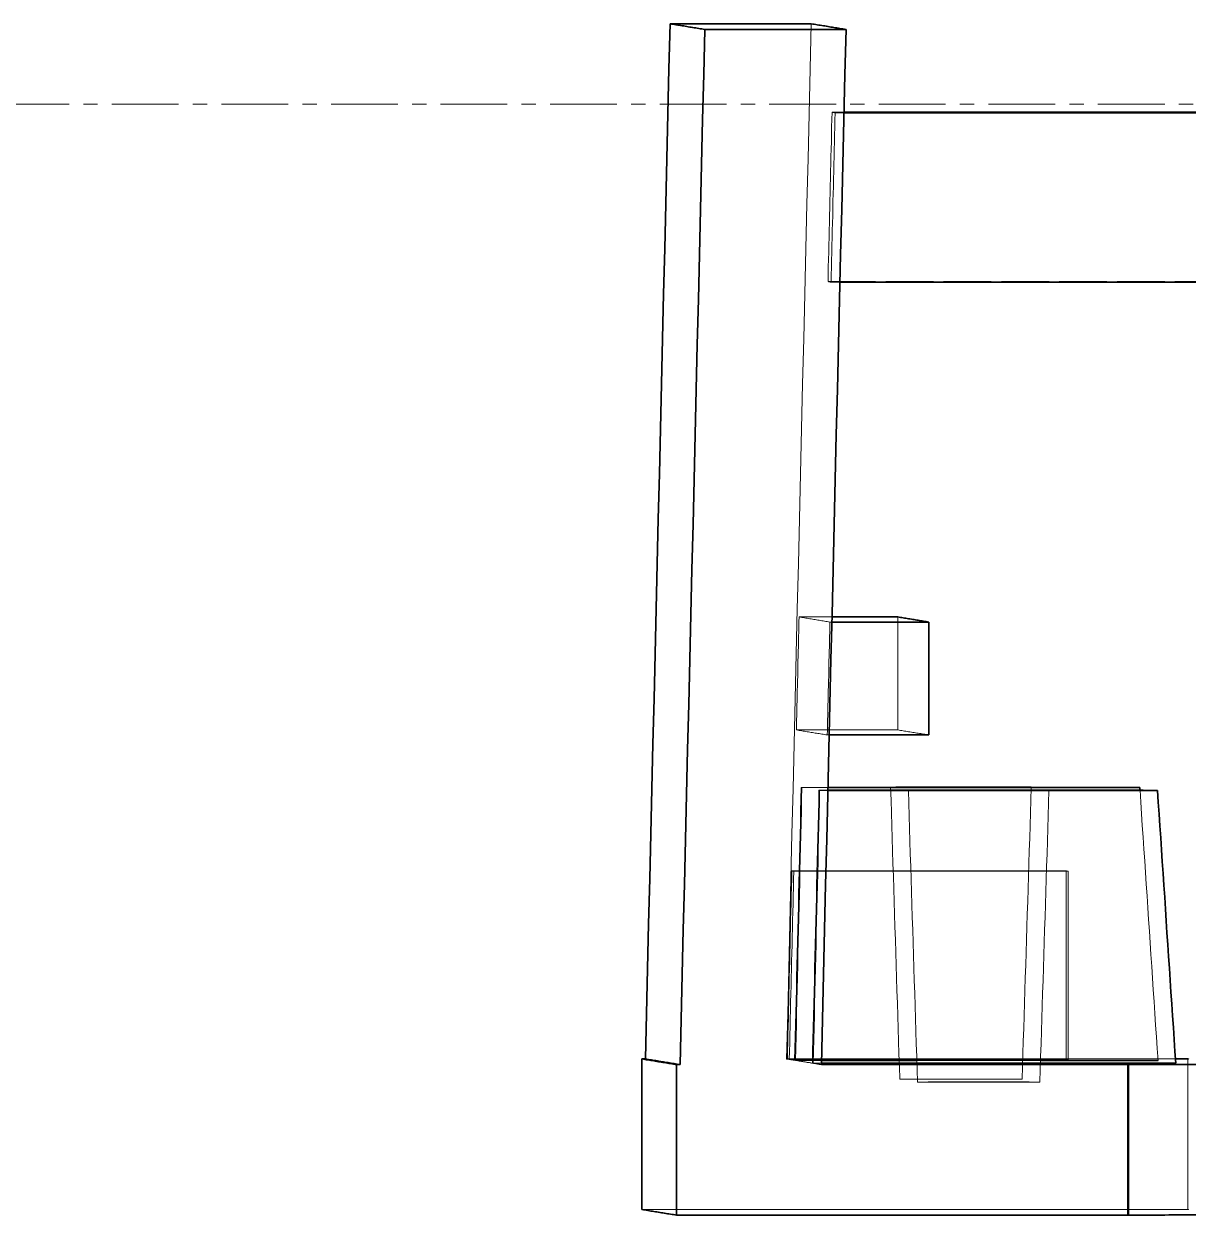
# Model space of a CAD drawing. Header units: millimetres. Extents: x 10 to 410, y 10 to 287.
# Drawn here: x 333.83 to 346.05, y 100.84 to 113.34 of the extents above; entities that cross this region are included whole.
import ezdxf

# ---------------------------------------------------------------- set-up
doc = ezdxf.new("R2010")
doc.units = ezdxf.units.MM
doc.linetypes.add('CENTER', pattern=[1.15, 0.7, -0.15, 0.15, -0.15])
doc.linetypes.add('DASHED', pattern=[0.75, 0.5, -0.25])
for name, color, linetype, lineweight in [('CENTER', 4, 'CENTER', 13), ('HIDDEN', 8, 'DASHED', 18), ('VISIBLE', 7, 'CONTINUOUS', 35)]:
    doc.layers.add(name, color=color, linetype=linetype, lineweight=lineweight)

msp = doc.modelspace()

# ---------------------------------------------------------------- linework, layer by layer
at = {"layer": 'CENTER'}
msp.add_line((260, 112.5), (404, 112.5), dxfattribs=at)
at = {"layer": 'HIDDEN'}
for points in [[(341.832, 102.476), (341.843, 102.948), (341.854, 103.421), (341.865, 103.893), (341.877, 104.366), (341.888, 104.838), (341.899, 105.311), (341.91, 105.783), (341.922, 106.256), (341.933, 106.728), (341.944, 107.201), (341.955, 107.673), (341.967, 108.146), (341.978, 108.618), (341.989, 109.091), (342, 109.564), (342.012, 110.036), (342.023, 110.509), (342.034, 110.981), (342.045, 111.454), (342.057, 111.926), (342.068, 112.399), (342.079, 112.871), (342.09, 113.344)], [(342.266, 110.637), (342.267, 110.715), (342.269, 110.792), (342.271, 110.869), (342.273, 110.947), (342.275, 111.024), (342.277, 111.101), (342.278, 111.179), (342.28, 111.256), (342.282, 111.333), (342.284, 111.411), (342.286, 111.488), (342.288, 111.565), (342.29, 111.643), (342.291, 111.72), (342.293, 111.797), (342.295, 111.875), (342.297, 111.952), (342.299, 112.029), (342.301, 112.107), (342.302, 112.184), (342.304, 112.261), (342.306, 112.338), (342.308, 112.416)], [(342.298, 110.632), (342.3, 110.709), (342.302, 110.787), (342.303, 110.864), (342.305, 110.941), (342.307, 111.019), (342.309, 111.096), (342.311, 111.173), (342.313, 111.251), (342.315, 111.328), (342.316, 111.405), (342.318, 111.483), (342.32, 111.56), (342.322, 111.637), (342.324, 111.715), (342.326, 111.792), (342.327, 111.869), (342.329, 111.947), (342.331, 112.024), (342.333, 112.101), (342.335, 112.179), (342.337, 112.256), (342.338, 112.333), (342.34, 112.411)], [(342.34, 112.411), (342.339, 112.411), (342.337, 112.411), (342.336, 112.411), (342.335, 112.411), (342.333, 112.412), (342.332, 112.412), (342.33, 112.412), (342.329, 112.412), (342.328, 112.413), (342.326, 112.413), (342.325, 112.413), (342.323, 112.413), (342.322, 112.414), (342.321, 112.414), (342.319, 112.414), (342.318, 112.414), (342.316, 112.414), (342.315, 112.415), (342.314, 112.415), (342.312, 112.415), (342.311, 112.415), (342.309, 112.416), (342.308, 112.416)], [(342.308, 112.416), (342.313, 112.416), (342.319, 112.416), (342.324, 112.416), (342.33, 112.416), (342.335, 112.416), (342.341, 112.416), (342.346, 112.416), (342.352, 112.416), (342.357, 112.416), (342.363, 112.416), (342.368, 112.416), (342.374, 112.416), (342.379, 112.416), (342.385, 112.416), (342.39, 112.416), (342.396, 112.416), (342.401, 112.416), (342.406, 112.416), (342.412, 112.416), (342.417, 112.416), (342.423, 112.416), (342.428, 112.416), (342.434, 112.416)], [(342.34, 112.411), (342.344, 112.411), (342.348, 112.411), (342.352, 112.411), (342.357, 112.411), (342.361, 112.411), (342.365, 112.411), (342.369, 112.411), (342.373, 112.411), (342.377, 112.411), (342.381, 112.411), (342.385, 112.411), (342.389, 112.411), (342.393, 112.411), (342.397, 112.411), (342.401, 112.411), (342.405, 112.411), (342.409, 112.411), (342.413, 112.411), (342.417, 112.411), (342.422, 112.411), (342.426, 112.411), (342.43, 112.411), (342.434, 112.411)], [(342.298, 110.632), (342.297, 110.632), (342.295, 110.633), (342.294, 110.633), (342.292, 110.633), (342.291, 110.633), (342.29, 110.634), (342.288, 110.634), (342.287, 110.634), (342.285, 110.634), (342.284, 110.634), (342.282, 110.635), (342.281, 110.635), (342.28, 110.635), (342.278, 110.635), (342.277, 110.636), (342.275, 110.636), (342.274, 110.636), (342.273, 110.636), (342.271, 110.636), (342.27, 110.637), (342.268, 110.637), (342.267, 110.637), (342.266, 110.637)], [(342.266, 110.637), (342.873, 110.637), (343.479, 110.637), (344.086, 110.637), (344.693, 110.637), (345.3, 110.637), (345.907, 110.637), (346.514, 110.637), (347.121, 110.637), (347.728, 110.637), (348.335, 110.637), (348.942, 110.637), (349.549, 110.637), (350.156, 110.637), (350.762, 110.637), (351.369, 110.637), (351.976, 110.637), (352.583, 110.637), (353.19, 110.637), (353.797, 110.637), (354.404, 110.637), (355.011, 110.637), (355.618, 110.637), (356.225, 110.637)], [(342.298, 110.632), (342.302, 110.632), (342.306, 110.632), (342.31, 110.632), (342.314, 110.632), (342.318, 110.632), (342.322, 110.632), (342.326, 110.632), (342.33, 110.632), (342.335, 110.632), (342.339, 110.632), (342.343, 110.632), (342.347, 110.632), (342.351, 110.632), (342.355, 110.632), (342.359, 110.632), (342.363, 110.632), (342.367, 110.632), (342.371, 110.632), (342.375, 110.632), (342.379, 110.632), (342.383, 110.632), (342.387, 110.632), (342.391, 110.632)], [(341.934, 105.93), (341.935, 105.982), (341.937, 106.033), (341.938, 106.085), (341.939, 106.137), (341.94, 106.188), (341.942, 106.24), (341.943, 106.291), (341.944, 106.343), (341.945, 106.394), (341.946, 106.446), (341.948, 106.497), (341.949, 106.549), (341.95, 106.6), (341.951, 106.652), (341.953, 106.704), (341.954, 106.755), (341.955, 106.807), (341.956, 106.858), (341.957, 106.91), (341.959, 106.961), (341.96, 107.013), (341.961, 107.064), (341.962, 107.116)], [(342.286, 107.063), (342.272, 107.066), (342.258, 107.068), (342.244, 107.07), (342.23, 107.073), (342.216, 107.075), (342.202, 107.077), (342.188, 107.079), (342.174, 107.082), (342.159, 107.084), (342.145, 107.086), (342.131, 107.089), (342.117, 107.091), (342.103, 107.093), (342.089, 107.095), (342.075, 107.098), (342.061, 107.1), (342.047, 107.102), (342.033, 107.105), (342.019, 107.107), (342.005, 107.109), (341.991, 107.111), (341.976, 107.114), (341.962, 107.116)], [(341.962, 107.116), (341.977, 107.116), (341.992, 107.116), (342.007, 107.116), (342.022, 107.116), (342.037, 107.116), (342.052, 107.116), (342.067, 107.116), (342.082, 107.116), (342.098, 107.116), (342.113, 107.116), (342.128, 107.116), (342.143, 107.116), (342.158, 107.116), (342.173, 107.116), (342.188, 107.116), (342.203, 107.116), (342.218, 107.116), (342.233, 107.116), (342.248, 107.116), (342.263, 107.116), (342.278, 107.116), (342.293, 107.116), (342.308, 107.116)], [(343, 105.93), (343, 105.982), (343, 106.033), (343, 106.085), (343, 106.137), (343, 106.188), (343, 106.24), (343, 106.291), (343, 106.343), (343, 106.394), (343, 106.446), (343, 106.497), (343, 106.549), (343, 106.6), (343, 106.652), (343, 106.704), (343, 106.755), (343, 106.807), (343, 106.858), (343, 106.91), (343, 106.961), (343, 107.013), (343, 107.064), (343, 107.116)], [(342.258, 105.878), (342.259, 105.929), (342.26, 105.981), (342.262, 106.032), (342.263, 106.084), (342.264, 106.136), (342.265, 106.187), (342.266, 106.239), (342.268, 106.29), (342.269, 106.342), (342.27, 106.393), (342.271, 106.445), (342.273, 106.496), (342.274, 106.548), (342.275, 106.6), (342.276, 106.651), (342.278, 106.703), (342.279, 106.754), (342.28, 106.806), (342.281, 106.857), (342.282, 106.909), (342.284, 106.96), (342.285, 107.012), (342.286, 107.063)], [(342.286, 107.063), (342.287, 107.063), (342.288, 107.063), (342.289, 107.063), (342.29, 107.063), (342.291, 107.063), (342.291, 107.063), (342.292, 107.063), (342.293, 107.063), (342.294, 107.063), (342.295, 107.063), (342.296, 107.063), (342.297, 107.063), (342.298, 107.063), (342.298, 107.063), (342.299, 107.063), (342.3, 107.063), (342.301, 107.063), (342.302, 107.063), (342.303, 107.063), (342.304, 107.063), (342.305, 107.063), (342.306, 107.063), (342.306, 107.063)], [(342.258, 105.878), (342.244, 105.88), (342.23, 105.882), (342.216, 105.885), (342.202, 105.887), (342.187, 105.889), (342.173, 105.892), (342.159, 105.894), (342.145, 105.896), (342.131, 105.898), (342.117, 105.901), (342.103, 105.903), (342.089, 105.905), (342.075, 105.908), (342.061, 105.91), (342.047, 105.912), (342.033, 105.914), (342.019, 105.917), (342.005, 105.919), (341.99, 105.921), (341.976, 105.923), (341.962, 105.926), (341.948, 105.928), (341.934, 105.93)], [(341.934, 105.93), (341.981, 105.93), (342.027, 105.93), (342.073, 105.93), (342.12, 105.93), (342.166, 105.93), (342.212, 105.93), (342.259, 105.93), (342.305, 105.93), (342.351, 105.93), (342.397, 105.93), (342.444, 105.93), (342.49, 105.93), (342.536, 105.93), (342.583, 105.93), (342.629, 105.93), (342.675, 105.93), (342.722, 105.93), (342.768, 105.93), (342.814, 105.93), (342.861, 105.93), (342.907, 105.93), (342.953, 105.93), (343, 105.93)], [(342.258, 105.878), (342.259, 105.878), (342.26, 105.878), (342.261, 105.878), (342.261, 105.878), (342.262, 105.878), (342.263, 105.878), (342.264, 105.878), (342.265, 105.878), (342.266, 105.878), (342.267, 105.878), (342.268, 105.878), (342.268, 105.878), (342.269, 105.878), (342.27, 105.878), (342.271, 105.878), (342.272, 105.878), (342.273, 105.878), (342.274, 105.878), (342.275, 105.878), (342.276, 105.878), (342.276, 105.878), (342.277, 105.878), (342.278, 105.878)], [(343, 105.93), (343.014, 105.928), (343.028, 105.926), (343.042, 105.923), (343.056, 105.921), (343.07, 105.919), (343.084, 105.917), (343.098, 105.914), (343.112, 105.912), (343.126, 105.91), (343.141, 105.908), (343.155, 105.905), (343.169, 105.903), (343.183, 105.901), (343.197, 105.898), (343.211, 105.896), (343.225, 105.894), (343.239, 105.892), (343.253, 105.889), (343.267, 105.887), (343.281, 105.885), (343.295, 105.882), (343.309, 105.88), (343.324, 105.878)], [(341.916, 102.462), (341.919, 102.586), (341.922, 102.711), (341.925, 102.836), (341.928, 102.96), (341.931, 103.085), (341.934, 103.209), (341.937, 103.334), (341.94, 103.458), (341.943, 103.583), (341.946, 103.708), (341.949, 103.832), (341.952, 103.957), (341.955, 104.081), (341.958, 104.206), (341.961, 104.33), (341.964, 104.455), (341.967, 104.58), (341.97, 104.704), (341.973, 104.829), (341.976, 104.953), (341.979, 105.078), (341.982, 105.202), (341.985, 105.327)], [(341.992, 105.326), (341.989, 105.201), (341.987, 105.077), (341.984, 104.952), (341.981, 104.827), (341.978, 104.703), (341.975, 104.578), (341.972, 104.454), (341.969, 104.329), (341.966, 104.205), (341.963, 104.08), (341.96, 103.955), (341.957, 103.831), (341.954, 103.706), (341.951, 103.582), (341.949, 103.457), (341.946, 103.332), (341.943, 103.208), (341.94, 103.083), (341.937, 102.959), (341.934, 102.834), (341.931, 102.71), (341.928, 102.585), (341.925, 102.46)], [(341.992, 105.326), (341.992, 105.326), (341.992, 105.326), (341.991, 105.326), (341.991, 105.326), (341.991, 105.326), (341.991, 105.326), (341.99, 105.326), (341.99, 105.326), (341.99, 105.326), (341.989, 105.326), (341.989, 105.326), (341.989, 105.326), (341.988, 105.326), (341.988, 105.326), (341.988, 105.327), (341.987, 105.327), (341.987, 105.327), (341.987, 105.327), (341.987, 105.327), (341.986, 105.327), (341.986, 105.327), (341.986, 105.327), (341.985, 105.327)], [(341.985, 105.327), (341.998, 105.327), (342.01, 105.327), (342.022, 105.327), (342.034, 105.327), (342.046, 105.327), (342.058, 105.327), (342.07, 105.327), (342.083, 105.327), (342.095, 105.327), (342.107, 105.327), (342.119, 105.327), (342.131, 105.327), (342.143, 105.327), (342.156, 105.327), (342.168, 105.327), (342.18, 105.327), (342.192, 105.327), (342.204, 105.327), (342.216, 105.327), (342.229, 105.327), (342.241, 105.327), (342.253, 105.327), (342.265, 105.327)], [(342.265, 105.326), (342.253, 105.326), (342.241, 105.326), (342.229, 105.326), (342.218, 105.326), (342.206, 105.326), (342.194, 105.326), (342.182, 105.326), (342.17, 105.326), (342.158, 105.326), (342.146, 105.326), (342.135, 105.326), (342.123, 105.326), (342.111, 105.326), (342.099, 105.326), (342.087, 105.326), (342.075, 105.326), (342.063, 105.326), (342.052, 105.326), (342.04, 105.326), (342.028, 105.326), (342.016, 105.326), (342.004, 105.326), (341.992, 105.326)], [(343.019, 102.264), (343.015, 102.397), (343.011, 102.53), (343.007, 102.663), (343.003, 102.796), (342.998, 102.929), (342.994, 103.063), (342.99, 103.196), (342.986, 103.329), (342.982, 103.462), (342.978, 103.595), (342.973, 103.728), (342.969, 103.862), (342.965, 103.995), (342.961, 104.128), (342.957, 104.261), (342.953, 104.394), (342.948, 104.527), (342.944, 104.661), (342.94, 104.794), (342.936, 104.927), (342.932, 105.06), (342.928, 105.193), (342.923, 105.326)], [(344.304, 102.264), (344.308, 102.397), (344.312, 102.53), (344.316, 102.663), (344.32, 102.796), (344.324, 102.929), (344.329, 103.063), (344.333, 103.196), (344.337, 103.329), (344.341, 103.462), (344.345, 103.595), (344.349, 103.728), (344.354, 103.862), (344.358, 103.995), (344.362, 104.128), (344.366, 104.261), (344.37, 104.394), (344.374, 104.527), (344.379, 104.661), (344.383, 104.794), (344.387, 104.927), (344.391, 105.06), (344.395, 105.193), (344.399, 105.326)], [(342.102, 102.432), (342.105, 102.556), (342.108, 102.681), (342.111, 102.805), (342.114, 102.93), (342.117, 103.055), (342.12, 103.179), (342.123, 103.304), (342.126, 103.428), (342.129, 103.553), (342.132, 103.677), (342.135, 103.802), (342.138, 103.926), (342.141, 104.051), (342.144, 104.176), (342.147, 104.3), (342.15, 104.425), (342.153, 104.549), (342.156, 104.674), (342.159, 104.798), (342.162, 104.923), (342.165, 105.048), (342.168, 105.172), (342.171, 105.297)], [(342.178, 105.296), (342.176, 105.171), (342.173, 105.046), (342.17, 104.922), (342.167, 104.797), (342.164, 104.673), (342.161, 104.548), (342.158, 104.424), (342.155, 104.299), (342.152, 104.174), (342.149, 104.05), (342.146, 103.925), (342.143, 103.801), (342.141, 103.676), (342.138, 103.551), (342.135, 103.427), (342.132, 103.302), (342.129, 103.178), (342.126, 103.053), (342.123, 102.929), (342.12, 102.804), (342.117, 102.679), (342.114, 102.555), (342.111, 102.43)], [(342.178, 105.296), (342.178, 105.296), (342.178, 105.296), (342.178, 105.296), (342.177, 105.296), (342.177, 105.296), (342.177, 105.296), (342.176, 105.296), (342.176, 105.296), (342.176, 105.296), (342.175, 105.296), (342.175, 105.296), (342.175, 105.296), (342.175, 105.296), (342.174, 105.296), (342.174, 105.296), (342.174, 105.296), (342.173, 105.296), (342.173, 105.296), (342.173, 105.297), (342.172, 105.297), (342.172, 105.297), (342.172, 105.297), (342.171, 105.297)], [(342.171, 105.297), (342.176, 105.297), (342.18, 105.297), (342.184, 105.297), (342.188, 105.297), (342.192, 105.297), (342.196, 105.297), (342.2, 105.297), (342.204, 105.297), (342.208, 105.297), (342.212, 105.297), (342.216, 105.297), (342.22, 105.297), (342.224, 105.297), (342.228, 105.297), (342.232, 105.297), (342.236, 105.297), (342.24, 105.297), (342.244, 105.297), (342.248, 105.297), (342.252, 105.297), (342.256, 105.297), (342.26, 105.297), (342.264, 105.297)], [(342.264, 105.296), (342.261, 105.296), (342.257, 105.296), (342.253, 105.296), (342.249, 105.296), (342.246, 105.296), (342.242, 105.296), (342.238, 105.296), (342.234, 105.296), (342.231, 105.296), (342.227, 105.296), (342.223, 105.296), (342.22, 105.296), (342.216, 105.296), (342.212, 105.296), (342.208, 105.296), (342.205, 105.296), (342.201, 105.296), (342.197, 105.296), (342.193, 105.296), (342.19, 105.296), (342.186, 105.296), (342.182, 105.296), (342.178, 105.296)], [(343.205, 102.233), (343.201, 102.366), (343.197, 102.5), (343.193, 102.633), (343.189, 102.766), (343.185, 102.899), (343.18, 103.032), (343.176, 103.165), (343.172, 103.299), (343.168, 103.432), (343.164, 103.565), (343.16, 103.698), (343.155, 103.831), (343.151, 103.964), (343.147, 104.098), (343.143, 104.231), (343.139, 104.364), (343.135, 104.497), (343.13, 104.63), (343.126, 104.764), (343.122, 104.897), (343.118, 105.03), (343.114, 105.163), (343.11, 105.296)], [(344.49, 102.233), (344.494, 102.366), (344.498, 102.5), (344.502, 102.633), (344.506, 102.766), (344.511, 102.899), (344.515, 103.032), (344.519, 103.165), (344.523, 103.299), (344.527, 103.432), (344.531, 103.565), (344.536, 103.698), (344.54, 103.831), (344.544, 103.964), (344.548, 104.098), (344.552, 104.231), (344.556, 104.364), (344.56, 104.497), (344.565, 104.63), (344.569, 104.764), (344.573, 104.897), (344.577, 105.03), (344.581, 105.163), (344.585, 105.296)], [(345.541, 105.297), (345.549, 105.173), (345.557, 105.05), (345.565, 104.927), (345.573, 104.804), (345.582, 104.68), (345.59, 104.557), (345.598, 104.434), (345.606, 104.31), (345.615, 104.187), (345.623, 104.064), (345.631, 103.941), (345.639, 103.817), (345.647, 103.694), (345.656, 103.571), (345.664, 103.447), (345.672, 103.324), (345.68, 103.201), (345.689, 103.078), (345.697, 102.954), (345.705, 102.831), (345.713, 102.708), (345.721, 102.584), (345.73, 102.461)], [(341.84, 102.474), (341.842, 102.56), (341.844, 102.646), (341.846, 102.732), (341.848, 102.818), (341.85, 102.904), (341.852, 102.99), (341.854, 103.076), (341.856, 103.162), (341.858, 103.247), (341.86, 103.333), (341.862, 103.419), (341.864, 103.505), (341.866, 103.591), (341.868, 103.677), (341.87, 103.763), (341.872, 103.849), (341.874, 103.935), (341.877, 104.021), (341.879, 104.107), (341.881, 104.193), (341.883, 104.278), (341.885, 104.364), (341.887, 104.45)], [(341.86, 102.471), (341.862, 102.557), (341.864, 102.643), (341.866, 102.729), (341.868, 102.815), (341.87, 102.901), (341.872, 102.986), (341.874, 103.072), (341.876, 103.158), (341.878, 103.244), (341.88, 103.33), (341.882, 103.416), (341.884, 103.502), (341.887, 103.588), (341.889, 103.674), (341.891, 103.76), (341.893, 103.846), (341.895, 103.932), (341.897, 104.017), (341.899, 104.103), (341.901, 104.189), (341.903, 104.275), (341.905, 104.361), (341.907, 104.447)], [(341.907, 104.447), (341.906, 104.447), (341.905, 104.447), (341.904, 104.447), (341.903, 104.448), (341.903, 104.448), (341.902, 104.448), (341.901, 104.448), (341.9, 104.448), (341.899, 104.448), (341.898, 104.448), (341.897, 104.449), (341.896, 104.449), (341.896, 104.449), (341.895, 104.449), (341.894, 104.449), (341.893, 104.449), (341.892, 104.449), (341.891, 104.45), (341.89, 104.45), (341.889, 104.45), (341.889, 104.45), (341.888, 104.45), (341.887, 104.45)], [(341.887, 104.45), (342.012, 104.45), (342.137, 104.45), (342.262, 104.45), (342.388, 104.45), (342.513, 104.45), (342.638, 104.45), (342.763, 104.45), (342.888, 104.45), (343.013, 104.45), (343.139, 104.45), (343.264, 104.45), (343.389, 104.45), (343.514, 104.45), (343.639, 104.45), (343.765, 104.45), (343.89, 104.45), (344.015, 104.45), (344.14, 104.45), (344.265, 104.45), (344.391, 104.45), (344.516, 104.45), (344.641, 104.45), (344.766, 104.45)], [(341.907, 104.447), (342.032, 104.447), (342.157, 104.447), (342.283, 104.447), (342.408, 104.447), (342.533, 104.447), (342.658, 104.447), (342.783, 104.447), (342.908, 104.447), (343.034, 104.447), (343.159, 104.447), (343.284, 104.447), (343.409, 104.447), (343.534, 104.447), (343.66, 104.447), (343.785, 104.447), (343.91, 104.447), (344.035, 104.447), (344.16, 104.447), (344.286, 104.447), (344.411, 104.447), (344.536, 104.447), (344.661, 104.447), (344.786, 104.447)], [(344.766, 104.45), (344.767, 104.45), (344.768, 104.45), (344.769, 104.45), (344.77, 104.45), (344.77, 104.45), (344.771, 104.449), (344.772, 104.449), (344.773, 104.449), (344.774, 104.449), (344.775, 104.449), (344.776, 104.449), (344.777, 104.449), (344.778, 104.448), (344.778, 104.448), (344.779, 104.448), (344.78, 104.448), (344.781, 104.448), (344.782, 104.448), (344.783, 104.448), (344.784, 104.447), (344.785, 104.447), (344.785, 104.447), (344.786, 104.447)], [(344.766, 102.474), (344.766, 102.56), (344.766, 102.646), (344.766, 102.732), (344.766, 102.818), (344.766, 102.904), (344.766, 102.99), (344.766, 103.076), (344.766, 103.162), (344.766, 103.247), (344.766, 103.333), (344.766, 103.419), (344.766, 103.505), (344.766, 103.591), (344.766, 103.677), (344.766, 103.763), (344.766, 103.849), (344.766, 103.935), (344.766, 104.021), (344.766, 104.107), (344.766, 104.193), (344.766, 104.278), (344.766, 104.364), (344.766, 104.45)], [(344.786, 102.471), (344.786, 102.557), (344.786, 102.643), (344.786, 102.729), (344.786, 102.815), (344.786, 102.901), (344.786, 102.986), (344.786, 103.072), (344.786, 103.158), (344.786, 103.244), (344.786, 103.33), (344.786, 103.416), (344.786, 103.502), (344.786, 103.588), (344.786, 103.674), (344.786, 103.76), (344.786, 103.846), (344.786, 103.932), (344.786, 104.017), (344.786, 104.103), (344.786, 104.189), (344.786, 104.275), (344.786, 104.361), (344.786, 104.447)], [(341.832, 102.476), (342.009, 102.476), (342.186, 102.476), (342.364, 102.476), (342.541, 102.476), (342.719, 102.476), (342.896, 102.476), (343.074, 102.476), (343.251, 102.476), (343.429, 102.476), (343.606, 102.476), (343.783, 102.476), (343.961, 102.476), (344.138, 102.476), (344.316, 102.476), (344.493, 102.476), (344.671, 102.476), (344.848, 102.476), (345.026, 102.476), (345.203, 102.476), (345.38, 102.476), (345.558, 102.476), (345.735, 102.476), (345.913, 102.476)], [(341.832, 102.476), (341.832, 102.475), (341.832, 102.475), (341.833, 102.475), (341.833, 102.475), (341.833, 102.475), (341.834, 102.475), (341.834, 102.475), (341.834, 102.475), (341.835, 102.475), (341.835, 102.475), (341.835, 102.475), (341.836, 102.475), (341.836, 102.475), (341.837, 102.475), (341.837, 102.475), (341.837, 102.475), (341.838, 102.475), (341.838, 102.475), (341.838, 102.474), (341.839, 102.474), (341.839, 102.474), (341.839, 102.474), (341.84, 102.474)], [(341.84, 102.474), (341.967, 102.474), (342.094, 102.474), (342.221, 102.474), (342.349, 102.474), (342.476, 102.474), (342.603, 102.474), (342.73, 102.474), (342.858, 102.474), (342.985, 102.474), (343.112, 102.474), (343.239, 102.474), (343.367, 102.474), (343.494, 102.474), (343.621, 102.474), (343.748, 102.474), (343.875, 102.474), (344.003, 102.474), (344.13, 102.474), (344.257, 102.474), (344.384, 102.474), (344.512, 102.474), (344.639, 102.474), (344.766, 102.474)], [(341.86, 102.471), (341.862, 102.471), (341.865, 102.47), (341.867, 102.47), (341.87, 102.469), (341.872, 102.469), (341.875, 102.469), (341.877, 102.468), (341.879, 102.468), (341.882, 102.467), (341.884, 102.467), (341.887, 102.467), (341.889, 102.466), (341.892, 102.466), (341.894, 102.465), (341.897, 102.465), (341.899, 102.465), (341.901, 102.464), (341.904, 102.464), (341.906, 102.463), (341.909, 102.463), (341.911, 102.463), (341.914, 102.462), (341.916, 102.462)], [(341.86, 102.471), (341.987, 102.471), (342.114, 102.471), (342.242, 102.471), (342.369, 102.471), (342.496, 102.471), (342.623, 102.471), (342.751, 102.471), (342.878, 102.471), (343.005, 102.471), (343.132, 102.471), (343.26, 102.471), (343.387, 102.471), (343.514, 102.471), (343.641, 102.471), (343.768, 102.471), (343.896, 102.471), (344.023, 102.471), (344.15, 102.471), (344.277, 102.471), (344.405, 102.471), (344.532, 102.471), (344.659, 102.471), (344.786, 102.471)], [(341.916, 102.462), (342.082, 102.462), (342.248, 102.462), (342.413, 102.462), (342.579, 102.462), (342.745, 102.462), (342.911, 102.462), (343.077, 102.462), (343.243, 102.462), (343.408, 102.462), (343.574, 102.462), (343.74, 102.462), (343.906, 102.462), (344.072, 102.462), (344.237, 102.462), (344.403, 102.462), (344.569, 102.462), (344.735, 102.462), (344.901, 102.462), (345.066, 102.462), (345.232, 102.462), (345.398, 102.462), (345.564, 102.462), (345.73, 102.461)], [(341.925, 102.46), (341.933, 102.459), (341.941, 102.458), (341.948, 102.457), (341.956, 102.455), (341.964, 102.454), (341.971, 102.453), (341.979, 102.452), (341.987, 102.45), (341.994, 102.449), (342.002, 102.448), (342.01, 102.447), (342.018, 102.445), (342.025, 102.444), (342.033, 102.443), (342.041, 102.442), (342.048, 102.44), (342.056, 102.439), (342.064, 102.438), (342.071, 102.437), (342.079, 102.435), (342.087, 102.434), (342.094, 102.433), (342.102, 102.432)], [(342.197, 102.46), (342.185, 102.46), (342.173, 102.46), (342.161, 102.46), (342.15, 102.46), (342.138, 102.46), (342.126, 102.46), (342.114, 102.46), (342.102, 102.46), (342.091, 102.46), (342.079, 102.46), (342.067, 102.46), (342.055, 102.46), (342.043, 102.46), (342.031, 102.46), (342.02, 102.46), (342.008, 102.46), (341.996, 102.46), (341.984, 102.46), (341.972, 102.46), (341.961, 102.46), (341.949, 102.46), (341.937, 102.46), (341.925, 102.46)], [(344.497, 102.46), (344.44, 102.46), (344.384, 102.46), (344.327, 102.46), (344.271, 102.46), (344.215, 102.46), (344.158, 102.46), (344.102, 102.46), (344.045, 102.46), (343.989, 102.46), (343.932, 102.46), (343.876, 102.46), (343.819, 102.46), (343.763, 102.46), (343.706, 102.46), (343.65, 102.46), (343.593, 102.46), (343.537, 102.46), (343.481, 102.46), (343.424, 102.46), (343.368, 102.46), (343.311, 102.46), (343.255, 102.46), (343.198, 102.46)], [(344.766, 102.474), (344.767, 102.474), (344.768, 102.474), (344.769, 102.474), (344.77, 102.474), (344.77, 102.474), (344.771, 102.473), (344.772, 102.473), (344.773, 102.473), (344.774, 102.473), (344.775, 102.473), (344.776, 102.473), (344.777, 102.473), (344.778, 102.472), (344.778, 102.472), (344.779, 102.472), (344.78, 102.472), (344.781, 102.472), (344.782, 102.472), (344.783, 102.472), (344.784, 102.471), (344.785, 102.471), (344.785, 102.471), (344.786, 102.471)], [(346.042, 102.476), (346.042, 102.407), (346.042, 102.338), (346.042, 102.269), (346.042, 102.201), (346.042, 102.132), (346.042, 102.063), (346.042, 101.994), (346.042, 101.926), (346.042, 101.857), (346.042, 101.788), (346.042, 101.72), (346.042, 101.651), (346.042, 101.582), (346.042, 101.513), (346.042, 101.445), (346.042, 101.376), (346.042, 101.307), (346.042, 101.238), (346.042, 101.17), (346.042, 101.101), (346.042, 101.032), (346.042, 100.963), (346.042, 100.895)], [(342.102, 102.432), (342.268, 102.432), (342.434, 102.432), (342.6, 102.432), (342.765, 102.432), (342.931, 102.432), (343.097, 102.432), (343.263, 102.432), (343.429, 102.432), (343.594, 102.432), (343.76, 102.432), (343.926, 102.432), (344.092, 102.432), (344.258, 102.432), (344.424, 102.432), (344.589, 102.432), (344.755, 102.432), (344.921, 102.432), (345.087, 102.432), (345.253, 102.432), (345.418, 102.432), (345.584, 102.432), (345.75, 102.431), (345.916, 102.431)], [(342.111, 102.43), (342.115, 102.43), (342.119, 102.429), (342.122, 102.428), (342.126, 102.428), (342.13, 102.427), (342.133, 102.427), (342.137, 102.426), (342.141, 102.425), (342.144, 102.425), (342.148, 102.424), (342.152, 102.424), (342.155, 102.423), (342.159, 102.422), (342.163, 102.422), (342.166, 102.421), (342.17, 102.421), (342.174, 102.42), (342.177, 102.419), (342.181, 102.419), (342.185, 102.418), (342.188, 102.418), (342.192, 102.417), (342.196, 102.416)], [(342.196, 102.43), (342.192, 102.43), (342.189, 102.43), (342.185, 102.43), (342.181, 102.43), (342.178, 102.43), (342.174, 102.43), (342.17, 102.43), (342.167, 102.43), (342.163, 102.43), (342.159, 102.43), (342.156, 102.43), (342.152, 102.43), (342.148, 102.43), (342.144, 102.43), (342.141, 102.43), (342.137, 102.43), (342.133, 102.43), (342.13, 102.43), (342.126, 102.43), (342.122, 102.43), (342.119, 102.43), (342.115, 102.43), (342.111, 102.43)], [(345.41, 102.418), (345.41, 102.349), (345.41, 102.28), (345.41, 102.212), (345.41, 102.143), (345.41, 102.074), (345.41, 102.005), (345.41, 101.937), (345.41, 101.868), (345.41, 101.799), (345.41, 101.73), (345.41, 101.662), (345.41, 101.593), (345.41, 101.524), (345.41, 101.456), (345.41, 101.387), (345.41, 101.318), (345.41, 101.249), (345.41, 101.181), (345.41, 101.112), (345.41, 101.043), (345.41, 100.974), (345.41, 100.906), (345.41, 100.837)], [(345.41, 102.418), (345.41, 102.349), (345.41, 102.28), (345.41, 102.212), (345.41, 102.143), (345.41, 102.074), (345.41, 102.005), (345.41, 101.937), (345.41, 101.868), (345.41, 101.799), (345.41, 101.73), (345.41, 101.662), (345.41, 101.593), (345.41, 101.524), (345.41, 101.456), (345.41, 101.387), (345.41, 101.318), (345.41, 101.249), (345.41, 101.181), (345.41, 101.112), (345.41, 101.043), (345.41, 100.974), (345.41, 100.906), (345.41, 100.837)], [(344.304, 102.264), (344.248, 102.264), (344.192, 102.264), (344.136, 102.264), (344.08, 102.264), (344.024, 102.264), (343.969, 102.264), (343.913, 102.264), (343.857, 102.264), (343.801, 102.264), (343.745, 102.264), (343.689, 102.264), (343.633, 102.264), (343.578, 102.264), (343.522, 102.264), (343.466, 102.264), (343.41, 102.264), (343.354, 102.264), (343.298, 102.264), (343.243, 102.264), (343.187, 102.264), (343.131, 102.264), (343.075, 102.264), (343.019, 102.264)], [(343.019, 102.264), (343.075, 102.263), (343.131, 102.263), (343.187, 102.263), (343.243, 102.263), (343.298, 102.263), (343.354, 102.263), (343.41, 102.263), (343.466, 102.263), (343.522, 102.263), (343.578, 102.263), (343.633, 102.263), (343.689, 102.263), (343.745, 102.263), (343.801, 102.263), (343.857, 102.263), (343.913, 102.263), (343.969, 102.263), (344.024, 102.263), (344.08, 102.263), (344.136, 102.263), (344.192, 102.263), (344.248, 102.263), (344.304, 102.264)], [(344.49, 102.233), (344.434, 102.233), (344.378, 102.234), (344.322, 102.234), (344.266, 102.234), (344.211, 102.234), (344.155, 102.234), (344.099, 102.234), (344.043, 102.234), (343.987, 102.234), (343.931, 102.234), (343.875, 102.234), (343.82, 102.234), (343.764, 102.234), (343.708, 102.234), (343.652, 102.234), (343.596, 102.234), (343.54, 102.234), (343.485, 102.234), (343.429, 102.234), (343.373, 102.234), (343.317, 102.234), (343.261, 102.233), (343.205, 102.233)], [(343.205, 102.233), (343.261, 102.233), (343.317, 102.233), (343.373, 102.233), (343.429, 102.233), (343.485, 102.233), (343.54, 102.233), (343.596, 102.233), (343.652, 102.233), (343.708, 102.233), (343.764, 102.233), (343.82, 102.233), (343.875, 102.233), (343.931, 102.233), (343.987, 102.233), (344.043, 102.233), (344.099, 102.233), (344.155, 102.233), (344.211, 102.233), (344.266, 102.233), (344.322, 102.233), (344.378, 102.233), (344.434, 102.233), (344.49, 102.233)], [(344.304, 102.264), (344.304, 102.264), (344.304, 102.264), (344.304, 102.264), (344.304, 102.264), (344.304, 102.264), (344.304, 102.264), (344.304, 102.264), (344.304, 102.264), (344.304, 102.264), (344.304, 102.264), (344.304, 102.264), (344.304, 102.264), (344.304, 102.264), (344.304, 102.264), (344.304, 102.264), (344.304, 102.264), (344.304, 102.264), (344.304, 102.264), (344.304, 102.264), (344.304, 102.264), (344.304, 102.264), (344.304, 102.264), (344.304, 102.264)], [(344.49, 102.233), (344.49, 102.233), (344.49, 102.233), (344.49, 102.233), (344.49, 102.233), (344.49, 102.233), (344.49, 102.233), (344.49, 102.233), (344.49, 102.233), (344.49, 102.233), (344.49, 102.233), (344.49, 102.233), (344.49, 102.233), (344.49, 102.233), (344.49, 102.233), (344.49, 102.233), (344.49, 102.233), (344.49, 102.233), (344.49, 102.233), (344.49, 102.233), (344.49, 102.233), (344.49, 102.233), (344.49, 102.233), (344.49, 102.233)], [(340.312, 100.895), (340.561, 100.895), (340.81, 100.895), (341.059, 100.895), (341.309, 100.895), (341.558, 100.895), (341.807, 100.895), (342.056, 100.895), (342.305, 100.895), (342.554, 100.895), (342.803, 100.895), (343.053, 100.895), (343.302, 100.895), (343.551, 100.895), (343.8, 100.895), (344.049, 100.895), (344.298, 100.895), (344.548, 100.895), (344.797, 100.895), (345.046, 100.895), (345.295, 100.895), (345.544, 100.895), (345.793, 100.895), (346.042, 100.895)], [(345.41, 100.837), (345.41, 100.837), (345.41, 100.837), (345.41, 100.837), (345.41, 100.837), (345.41, 100.837), (345.41, 100.837), (345.41, 100.837), (345.41, 100.837), (345.41, 100.837), (345.41, 100.837), (345.41, 100.837), (345.41, 100.837), (345.41, 100.837), (345.41, 100.837), (345.41, 100.837), (345.41, 100.837), (345.41, 100.837), (345.41, 100.837), (345.41, 100.837), (345.41, 100.837), (345.41, 100.837), (345.41, 100.837), (345.41, 100.837)], [(345.41, 100.837), (345.411, 100.837), (345.411, 100.837), (345.412, 100.837), (345.412, 100.837), (345.412, 100.837), (345.413, 100.837), (345.413, 100.837), (345.413, 100.837), (345.414, 100.837), (345.414, 100.837), (345.414, 100.837), (345.415, 100.837), (345.415, 100.837), (345.415, 100.837), (345.416, 100.837), (345.416, 100.837), (345.416, 100.837), (345.417, 100.837), (345.417, 100.837), (345.418, 100.837), (345.418, 100.837), (345.418, 100.837), (345.419, 100.837)], [(345.419, 100.836), (345.418, 100.836), (345.418, 100.836), (345.418, 100.836), (345.417, 100.836), (345.417, 100.836), (345.416, 100.836), (345.416, 100.836), (345.416, 100.836), (345.415, 100.836), (345.415, 100.836), (345.415, 100.836), (345.414, 100.836), (345.414, 100.836), (345.414, 100.836), (345.413, 100.837), (345.413, 100.837), (345.413, 100.837), (345.412, 100.837), (345.412, 100.837), (345.412, 100.837), (345.411, 100.837), (345.411, 100.837), (345.41, 100.837)], [(346.051, 100.893), (346.05, 100.893), (346.05, 100.894), (346.049, 100.894), (346.049, 100.894), (346.049, 100.894), (346.048, 100.894), (346.048, 100.894), (346.048, 100.894), (346.047, 100.894), (346.047, 100.894), (346.047, 100.894), (346.046, 100.894), (346.046, 100.894), (346.046, 100.894), (346.045, 100.894), (346.045, 100.894), (346.045, 100.894), (346.044, 100.894), (346.044, 100.895), (346.043, 100.895), (346.043, 100.895), (346.043, 100.895), (346.042, 100.895)]]:
    msp.add_lwpolyline(points, dxfattribs=at)
at = {"layer": 'VISIBLE'}
for points in [[(340.608, 113.344), (340.597, 112.871), (340.586, 112.399), (340.575, 111.926), (340.563, 111.454), (340.552, 110.981), (340.541, 110.509), (340.53, 110.036), (340.518, 109.564), (340.507, 109.091), (340.496, 108.618), (340.485, 108.146), (340.473, 107.673), (340.462, 107.201), (340.451, 106.728), (340.44, 106.256), (340.428, 105.783), (340.417, 105.311), (340.406, 104.838), (340.395, 104.366), (340.383, 103.893), (340.372, 103.421), (340.361, 102.948), (340.35, 102.476)], [(342.09, 113.344), (342.026, 113.344), (341.962, 113.344), (341.897, 113.344), (341.833, 113.344), (341.768, 113.344), (341.704, 113.344), (341.639, 113.344), (341.575, 113.344), (341.51, 113.344), (341.446, 113.344), (341.382, 113.344), (341.317, 113.344), (341.253, 113.344), (341.188, 113.344), (341.124, 113.344), (341.059, 113.344), (340.995, 113.344), (340.931, 113.344), (340.866, 113.344), (340.802, 113.344), (340.737, 113.344), (340.673, 113.344), (340.608, 113.344)], [(340.608, 113.344), (340.624, 113.341), (340.64, 113.339), (340.656, 113.336), (340.672, 113.333), (340.688, 113.331), (340.703, 113.328), (340.719, 113.326), (340.735, 113.323), (340.751, 113.321), (340.767, 113.318), (340.783, 113.316), (340.798, 113.313), (340.814, 113.31), (340.83, 113.308), (340.846, 113.305), (340.862, 113.303), (340.878, 113.3), (340.893, 113.298), (340.909, 113.295), (340.925, 113.292), (340.941, 113.29), (340.957, 113.287), (340.973, 113.285)], [(342.09, 113.344), (342.106, 113.341), (342.122, 113.339), (342.138, 113.336), (342.154, 113.333), (342.17, 113.331), (342.185, 113.328), (342.201, 113.326), (342.217, 113.323), (342.233, 113.321), (342.249, 113.318), (342.265, 113.316), (342.28, 113.313), (342.296, 113.31), (342.312, 113.308), (342.328, 113.305), (342.344, 113.303), (342.36, 113.3), (342.375, 113.298), (342.391, 113.295), (342.407, 113.292), (342.423, 113.29), (342.439, 113.287), (342.455, 113.285)], [(340.973, 113.285), (340.961, 112.812), (340.95, 112.34), (340.939, 111.867), (340.928, 111.395), (340.916, 110.922), (340.905, 110.449), (340.894, 109.977), (340.883, 109.504), (340.871, 109.032), (340.86, 108.559), (340.849, 108.087), (340.838, 107.614), (340.826, 107.142), (340.815, 106.669), (340.804, 106.197), (340.792, 105.724), (340.781, 105.252), (340.77, 104.779), (340.759, 104.307), (340.747, 103.834), (340.736, 103.362), (340.725, 102.889), (340.714, 102.416)], [(342.455, 113.285), (342.39, 113.285), (342.326, 113.285), (342.261, 113.285), (342.197, 113.285), (342.132, 113.285), (342.068, 113.285), (342.003, 113.285), (341.939, 113.285), (341.875, 113.285), (341.81, 113.285), (341.746, 113.285), (341.681, 113.285), (341.617, 113.285), (341.552, 113.285), (341.488, 113.285), (341.424, 113.285), (341.359, 113.285), (341.295, 113.285), (341.23, 113.285), (341.166, 113.285), (341.101, 113.285), (341.037, 113.285), (340.973, 113.285)], [(342.196, 102.416), (342.207, 102.889), (342.218, 103.362), (342.23, 103.834), (342.241, 104.307), (342.252, 104.779), (342.263, 105.252), (342.275, 105.724), (342.286, 106.197), (342.297, 106.669), (342.308, 107.142), (342.32, 107.614), (342.331, 108.087), (342.342, 108.559), (342.353, 109.032), (342.365, 109.504), (342.376, 109.977), (342.387, 110.449), (342.398, 110.922), (342.41, 111.395), (342.421, 111.867), (342.432, 112.34), (342.443, 112.812), (342.455, 113.285)], [(342.434, 112.416), (343.032, 112.416), (343.629, 112.416), (344.227, 112.416), (344.825, 112.416), (345.423, 112.416), (346.02, 112.416), (346.618, 112.416), (347.216, 112.416), (347.814, 112.416), (348.411, 112.416), (349.009, 112.416), (349.607, 112.416), (350.205, 112.416), (350.803, 112.416), (351.4, 112.416), (351.998, 112.416), (352.596, 112.416), (353.194, 112.416), (353.791, 112.416), (354.389, 112.416), (354.987, 112.416), (355.585, 112.416), (356.182, 112.416)], [(342.434, 112.411), (343.033, 112.411), (343.632, 112.411), (344.231, 112.411), (344.83, 112.411), (345.43, 112.411), (346.029, 112.411), (346.628, 112.411), (347.227, 112.411), (347.826, 112.411), (348.425, 112.411), (349.025, 112.411), (349.624, 112.411), (350.223, 112.411), (350.822, 112.411), (351.421, 112.411), (352.021, 112.411), (352.62, 112.411), (353.219, 112.411), (353.818, 112.411), (354.417, 112.411), (355.016, 112.411), (355.616, 112.411), (356.215, 112.411)], [(342.391, 110.632), (342.994, 110.632), (343.597, 110.632), (344.2, 110.632), (344.803, 110.632), (345.406, 110.632), (346.009, 110.632), (346.611, 110.632), (347.214, 110.632), (347.817, 110.632), (348.42, 110.632), (349.023, 110.632), (349.626, 110.632), (350.229, 110.632), (350.831, 110.632), (351.434, 110.632), (352.037, 110.632), (352.64, 110.632), (353.243, 110.632), (353.846, 110.632), (354.449, 110.632), (355.051, 110.632), (355.654, 110.632), (356.257, 110.632)], [(342.308, 107.116), (342.338, 107.116), (342.368, 107.116), (342.398, 107.116), (342.428, 107.116), (342.458, 107.116), (342.488, 107.116), (342.518, 107.116), (342.548, 107.116), (342.579, 107.116), (342.609, 107.116), (342.639, 107.116), (342.669, 107.116), (342.699, 107.116), (342.729, 107.116), (342.759, 107.116), (342.789, 107.116), (342.819, 107.116), (342.849, 107.116), (342.879, 107.116), (342.91, 107.116), (342.94, 107.116), (342.97, 107.116), (343, 107.116)], [(343, 107.116), (343.014, 107.114), (343.028, 107.111), (343.042, 107.109), (343.056, 107.107), (343.07, 107.105), (343.084, 107.102), (343.098, 107.1), (343.112, 107.098), (343.126, 107.095), (343.141, 107.093), (343.155, 107.091), (343.169, 107.089), (343.183, 107.086), (343.197, 107.084), (343.211, 107.082), (343.225, 107.079), (343.239, 107.077), (343.253, 107.075), (343.267, 107.073), (343.281, 107.07), (343.295, 107.068), (343.309, 107.066), (343.324, 107.063)], [(342.306, 107.063), (342.351, 107.063), (342.395, 107.063), (342.439, 107.063), (342.483, 107.063), (342.528, 107.063), (342.572, 107.063), (342.616, 107.063), (342.66, 107.063), (342.704, 107.063), (342.749, 107.063), (342.793, 107.063), (342.837, 107.063), (342.881, 107.063), (342.926, 107.063), (342.97, 107.063), (343.014, 107.063), (343.058, 107.063), (343.102, 107.063), (343.147, 107.063), (343.191, 107.063), (343.235, 107.063), (343.279, 107.063), (343.324, 107.063)], [(343.324, 105.878), (343.324, 105.929), (343.324, 105.981), (343.324, 106.032), (343.324, 106.084), (343.324, 106.136), (343.324, 106.187), (343.324, 106.239), (343.324, 106.29), (343.324, 106.342), (343.324, 106.393), (343.324, 106.445), (343.324, 106.496), (343.324, 106.548), (343.324, 106.6), (343.324, 106.651), (343.324, 106.703), (343.324, 106.754), (343.324, 106.806), (343.324, 106.857), (343.324, 106.909), (343.324, 106.96), (343.324, 107.012), (343.324, 107.063)], [(342.278, 105.878), (342.324, 105.878), (342.369, 105.878), (342.415, 105.878), (342.46, 105.878), (342.505, 105.878), (342.551, 105.878), (342.596, 105.878), (342.642, 105.878), (342.687, 105.878), (342.733, 105.878), (342.778, 105.878), (342.824, 105.878), (342.869, 105.878), (342.914, 105.878), (342.96, 105.878), (343.005, 105.878), (343.051, 105.878), (343.096, 105.878), (343.142, 105.878), (343.187, 105.878), (343.233, 105.878), (343.278, 105.878), (343.324, 105.878)], [(342.265, 105.327), (342.407, 105.327), (342.55, 105.327), (342.692, 105.327), (342.834, 105.327), (342.977, 105.328), (343.119, 105.328), (343.261, 105.328), (343.404, 105.328), (343.546, 105.328), (343.688, 105.328), (343.831, 105.328), (343.973, 105.328), (344.115, 105.328), (344.258, 105.328), (344.4, 105.328), (344.542, 105.327), (344.685, 105.327), (344.827, 105.327), (344.969, 105.327), (345.112, 105.327), (345.254, 105.327), (345.396, 105.327), (345.539, 105.326)], [(345.539, 105.326), (345.396, 105.326), (345.254, 105.326), (345.112, 105.326), (344.969, 105.325), (344.827, 105.325), (344.685, 105.325), (344.542, 105.325), (344.4, 105.325), (344.258, 105.325), (344.115, 105.325), (343.973, 105.325), (343.831, 105.325), (343.688, 105.325), (343.546, 105.325), (343.404, 105.325), (343.261, 105.325), (343.119, 105.325), (342.977, 105.325), (342.834, 105.325), (342.692, 105.325), (342.55, 105.325), (342.407, 105.325), (342.265, 105.326)], [(344.399, 105.326), (344.335, 105.327), (344.271, 105.327), (344.207, 105.327), (344.143, 105.327), (344.078, 105.327), (344.014, 105.327), (343.95, 105.327), (343.886, 105.327), (343.822, 105.327), (343.758, 105.327), (343.693, 105.327), (343.629, 105.327), (343.565, 105.327), (343.501, 105.327), (343.437, 105.327), (343.373, 105.327), (343.308, 105.327), (343.244, 105.327), (343.18, 105.327), (343.116, 105.327), (343.052, 105.327), (342.988, 105.327), (342.923, 105.326)], [(342.923, 105.326), (342.988, 105.326), (343.052, 105.326), (343.116, 105.326), (343.18, 105.326), (343.244, 105.326), (343.308, 105.326), (343.373, 105.326), (343.437, 105.326), (343.501, 105.326), (343.565, 105.326), (343.629, 105.326), (343.693, 105.326), (343.758, 105.326), (343.822, 105.326), (343.886, 105.326), (343.95, 105.326), (344.014, 105.326), (344.078, 105.326), (344.143, 105.326), (344.207, 105.326), (344.271, 105.326), (344.335, 105.326), (344.399, 105.326)], [(344.399, 105.326), (344.399, 105.326), (344.399, 105.326), (344.399, 105.326), (344.399, 105.326), (344.399, 105.326), (344.399, 105.326), (344.399, 105.326), (344.399, 105.326), (344.399, 105.326), (344.399, 105.326), (344.399, 105.326), (344.399, 105.326), (344.399, 105.326), (344.399, 105.326), (344.399, 105.326), (344.399, 105.326), (344.399, 105.326), (344.399, 105.326), (344.399, 105.326), (344.399, 105.326), (344.399, 105.326), (344.399, 105.326), (344.399, 105.326)], [(345.539, 105.326), (345.539, 105.325), (345.539, 105.324), (345.539, 105.323), (345.539, 105.321), (345.539, 105.32), (345.539, 105.319), (345.539, 105.317), (345.539, 105.316), (345.539, 105.315), (345.54, 105.313), (345.54, 105.312), (345.54, 105.311), (345.54, 105.31), (345.54, 105.308), (345.54, 105.307), (345.54, 105.306), (345.54, 105.304), (345.54, 105.303), (345.54, 105.302), (345.54, 105.301), (345.54, 105.299), (345.541, 105.298), (345.541, 105.297)], [(342.264, 105.297), (342.415, 105.297), (342.565, 105.297), (342.716, 105.297), (342.866, 105.297), (343.017, 105.297), (343.167, 105.297), (343.318, 105.297), (343.468, 105.297), (343.618, 105.297), (343.769, 105.297), (343.919, 105.297), (344.07, 105.297), (344.22, 105.297), (344.371, 105.297), (344.521, 105.297), (344.672, 105.297), (344.822, 105.297), (344.972, 105.297), (345.123, 105.297), (345.273, 105.297), (345.424, 105.297), (345.574, 105.297), (345.725, 105.296)], [(345.725, 105.296), (345.574, 105.296), (345.424, 105.296), (345.273, 105.295), (345.123, 105.295), (344.972, 105.295), (344.822, 105.295), (344.672, 105.295), (344.521, 105.295), (344.371, 105.295), (344.22, 105.295), (344.07, 105.295), (343.919, 105.295), (343.769, 105.295), (343.618, 105.295), (343.468, 105.295), (343.317, 105.295), (343.167, 105.295), (343.017, 105.295), (342.866, 105.295), (342.716, 105.295), (342.565, 105.295), (342.415, 105.295), (342.264, 105.296)], [(344.585, 105.296), (344.521, 105.296), (344.457, 105.296), (344.393, 105.297), (344.329, 105.297), (344.265, 105.297), (344.2, 105.297), (344.136, 105.297), (344.072, 105.297), (344.008, 105.297), (343.944, 105.297), (343.88, 105.297), (343.815, 105.297), (343.751, 105.297), (343.687, 105.297), (343.623, 105.297), (343.559, 105.297), (343.495, 105.297), (343.43, 105.297), (343.366, 105.297), (343.302, 105.297), (343.238, 105.296), (343.174, 105.296), (343.11, 105.296)], [(343.11, 105.296), (343.174, 105.296), (343.238, 105.296), (343.302, 105.296), (343.366, 105.296), (343.43, 105.296), (343.495, 105.296), (343.559, 105.296), (343.623, 105.296), (343.687, 105.296), (343.751, 105.296), (343.815, 105.296), (343.88, 105.296), (343.944, 105.296), (344.008, 105.296), (344.072, 105.296), (344.136, 105.296), (344.2, 105.296), (344.265, 105.296), (344.329, 105.296), (344.393, 105.296), (344.457, 105.296), (344.521, 105.296), (344.585, 105.296)], [(344.585, 105.296), (344.585, 105.296), (344.585, 105.296), (344.585, 105.296), (344.585, 105.296), (344.585, 105.296), (344.585, 105.296), (344.585, 105.296), (344.585, 105.296), (344.585, 105.296), (344.585, 105.296), (344.585, 105.296), (344.585, 105.296), (344.585, 105.296), (344.585, 105.296), (344.585, 105.296), (344.585, 105.296), (344.585, 105.296), (344.585, 105.296), (344.585, 105.296), (344.585, 105.296), (344.585, 105.296), (344.585, 105.296), (344.585, 105.296)], [(345.725, 105.296), (345.733, 105.172), (345.741, 105.047), (345.75, 104.922), (345.758, 104.798), (345.766, 104.673), (345.775, 104.549), (345.783, 104.424), (345.791, 104.3), (345.8, 104.175), (345.808, 104.05), (345.816, 103.926), (345.824, 103.801), (345.833, 103.677), (345.841, 103.552), (345.849, 103.428), (345.858, 103.303), (345.866, 103.178), (345.874, 103.054), (345.883, 102.929), (345.891, 102.805), (345.899, 102.68), (345.907, 102.555), (345.916, 102.431)], [(340.312, 102.476), (340.328, 102.473), (340.344, 102.47), (340.359, 102.468), (340.375, 102.465), (340.391, 102.463), (340.407, 102.46), (340.423, 102.458), (340.439, 102.455), (340.454, 102.452), (340.47, 102.45), (340.486, 102.447), (340.502, 102.445), (340.518, 102.442), (340.534, 102.44), (340.549, 102.437), (340.565, 102.434), (340.581, 102.432), (340.597, 102.429), (340.613, 102.427), (340.629, 102.424), (340.644, 102.422), (340.66, 102.419), (340.676, 102.416)], [(340.312, 100.895), (340.312, 100.963), (340.312, 101.032), (340.312, 101.101), (340.312, 101.17), (340.312, 101.238), (340.312, 101.307), (340.312, 101.376), (340.312, 101.445), (340.312, 101.513), (340.312, 101.582), (340.312, 101.651), (340.312, 101.72), (340.312, 101.788), (340.312, 101.857), (340.312, 101.926), (340.312, 101.994), (340.312, 102.063), (340.312, 102.132), (340.312, 102.201), (340.312, 102.269), (340.312, 102.338), (340.312, 102.407), (340.312, 102.476)], [(340.312, 102.476), (340.314, 102.476), (340.315, 102.476), (340.317, 102.476), (340.319, 102.476), (340.32, 102.476), (340.322, 102.476), (340.323, 102.476), (340.325, 102.476), (340.327, 102.476), (340.328, 102.476), (340.33, 102.476), (340.332, 102.476), (340.333, 102.476), (340.335, 102.476), (340.337, 102.476), (340.338, 102.476), (340.34, 102.476), (340.341, 102.476), (340.343, 102.476), (340.345, 102.476), (340.346, 102.476), (340.348, 102.476), (340.35, 102.476)], [(340.714, 102.416), (340.698, 102.419), (340.682, 102.422), (340.666, 102.424), (340.65, 102.427), (340.635, 102.429), (340.619, 102.432), (340.603, 102.434), (340.587, 102.437), (340.571, 102.44), (340.555, 102.442), (340.54, 102.445), (340.524, 102.447), (340.508, 102.45), (340.492, 102.452), (340.476, 102.455), (340.46, 102.458), (340.445, 102.46), (340.429, 102.463), (340.413, 102.465), (340.397, 102.468), (340.381, 102.47), (340.365, 102.473), (340.35, 102.476)], [(343.198, 102.46), (343.155, 102.46), (343.111, 102.46), (343.068, 102.46), (343.024, 102.46), (342.981, 102.46), (342.937, 102.46), (342.893, 102.46), (342.85, 102.46), (342.806, 102.46), (342.763, 102.46), (342.719, 102.46), (342.676, 102.46), (342.632, 102.46), (342.589, 102.46), (342.545, 102.46), (342.502, 102.46), (342.458, 102.46), (342.415, 102.46), (342.371, 102.46), (342.327, 102.46), (342.284, 102.46), (342.24, 102.46), (342.197, 102.46)], [(345.73, 102.461), (345.676, 102.461), (345.622, 102.461), (345.569, 102.461), (345.515, 102.461), (345.462, 102.46), (345.408, 102.46), (345.354, 102.46), (345.301, 102.46), (345.247, 102.46), (345.194, 102.46), (345.14, 102.46), (345.086, 102.46), (345.033, 102.46), (344.979, 102.46), (344.926, 102.46), (344.872, 102.46), (344.818, 102.46), (344.765, 102.46), (344.711, 102.46), (344.658, 102.46), (344.604, 102.46), (344.55, 102.46), (344.497, 102.46)], [(345.913, 102.476), (345.918, 102.476), (345.924, 102.476), (345.93, 102.476), (345.935, 102.476), (345.941, 102.476), (345.947, 102.476), (345.952, 102.476), (345.958, 102.476), (345.964, 102.476), (345.969, 102.476), (345.975, 102.476), (345.98, 102.476), (345.986, 102.476), (345.992, 102.476), (345.997, 102.476), (346.003, 102.476), (346.009, 102.476), (346.014, 102.476), (346.02, 102.476), (346.026, 102.476), (346.031, 102.476), (346.037, 102.476), (346.042, 102.476)], [(346.051, 102.474), (346.05, 102.474), (346.05, 102.474), (346.049, 102.474), (346.049, 102.474), (346.049, 102.475), (346.048, 102.475), (346.048, 102.475), (346.048, 102.475), (346.047, 102.475), (346.047, 102.475), (346.047, 102.475), (346.046, 102.475), (346.046, 102.475), (346.046, 102.475), (346.045, 102.475), (346.045, 102.475), (346.045, 102.475), (346.044, 102.475), (346.044, 102.475), (346.043, 102.475), (346.043, 102.475), (346.043, 102.476), (346.042, 102.476)], [(340.676, 100.836), (340.676, 100.904), (340.676, 100.973), (340.676, 101.042), (340.676, 101.111), (340.676, 101.179), (340.676, 101.248), (340.676, 101.317), (340.676, 101.385), (340.676, 101.454), (340.676, 101.523), (340.676, 101.592), (340.676, 101.66), (340.676, 101.729), (340.676, 101.798), (340.676, 101.867), (340.676, 101.935), (340.676, 102.004), (340.676, 102.073), (340.676, 102.142), (340.676, 102.21), (340.676, 102.279), (340.676, 102.348), (340.676, 102.416)], [(340.676, 102.416), (340.678, 102.416), (340.679, 102.416), (340.681, 102.416), (340.683, 102.416), (340.684, 102.416), (340.686, 102.416), (340.688, 102.416), (340.689, 102.416), (340.691, 102.416), (340.692, 102.416), (340.694, 102.416), (340.696, 102.416), (340.697, 102.416), (340.699, 102.416), (340.701, 102.416), (340.702, 102.416), (340.704, 102.416), (340.706, 102.416), (340.707, 102.416), (340.709, 102.416), (340.71, 102.416), (340.712, 102.416), (340.714, 102.416)], [(345.916, 102.431), (345.754, 102.43), (345.592, 102.43), (345.431, 102.43), (345.269, 102.43), (345.107, 102.43), (344.945, 102.43), (344.784, 102.43), (344.622, 102.43), (344.46, 102.43), (344.299, 102.43), (344.137, 102.43), (343.975, 102.43), (343.813, 102.43), (343.652, 102.43), (343.49, 102.43), (343.328, 102.43), (343.166, 102.43), (343.005, 102.43), (342.843, 102.43), (342.681, 102.43), (342.52, 102.43), (342.358, 102.43), (342.196, 102.43)], [(342.196, 102.416), (342.336, 102.416), (342.476, 102.416), (342.616, 102.416), (342.756, 102.416), (342.896, 102.416), (343.036, 102.416), (343.177, 102.416), (343.317, 102.416), (343.457, 102.416), (343.597, 102.416), (343.737, 102.416), (343.877, 102.416), (344.017, 102.416), (344.157, 102.416), (344.298, 102.416), (344.438, 102.416), (344.578, 102.416), (344.718, 102.416), (344.858, 102.416), (344.998, 102.416), (345.138, 102.416), (345.278, 102.416), (345.419, 102.416)], [(345.41, 102.418), (345.41, 102.418), (345.41, 102.418), (345.41, 102.418), (345.41, 102.418), (345.41, 102.418), (345.41, 102.418), (345.41, 102.418), (345.41, 102.418), (345.41, 102.418), (345.41, 102.418), (345.41, 102.418), (345.41, 102.418), (345.41, 102.418), (345.41, 102.418), (345.41, 102.418), (345.41, 102.418), (345.41, 102.418), (345.41, 102.418), (345.41, 102.418), (345.41, 102.418), (345.41, 102.418), (345.41, 102.418), (345.41, 102.418)], [(345.41, 102.418), (345.453, 102.418), (345.496, 102.418), (345.539, 102.418), (345.582, 102.418), (345.624, 102.418), (345.667, 102.418), (345.71, 102.418), (345.753, 102.418), (345.795, 102.418), (345.838, 102.418), (345.881, 102.418), (345.924, 102.418), (345.967, 102.418), (346.009, 102.418), (346.052, 102.418), (346.095, 102.418), (346.138, 102.418), (346.181, 102.418), (346.223, 102.418), (346.266, 102.418), (346.309, 102.418), (346.352, 102.418), (346.394, 102.418)], [(345.419, 102.416), (345.418, 102.417), (345.418, 102.417), (345.418, 102.417), (345.417, 102.417), (345.417, 102.417), (345.416, 102.417), (345.416, 102.417), (345.416, 102.417), (345.415, 102.417), (345.415, 102.417), (345.415, 102.417), (345.414, 102.417), (345.414, 102.417), (345.414, 102.417), (345.413, 102.417), (345.413, 102.417), (345.413, 102.417), (345.412, 102.418), (345.412, 102.418), (345.412, 102.418), (345.411, 102.418), (345.411, 102.418), (345.41, 102.418)], [(345.419, 100.836), (345.419, 100.904), (345.419, 100.973), (345.419, 101.042), (345.419, 101.111), (345.419, 101.179), (345.419, 101.248), (345.419, 101.317), (345.419, 101.386), (345.419, 101.454), (345.419, 101.523), (345.419, 101.592), (345.419, 101.66), (345.419, 101.729), (345.419, 101.798), (345.419, 101.867), (345.419, 101.935), (345.419, 102.004), (345.419, 102.073), (345.419, 102.142), (345.419, 102.21), (345.419, 102.279), (345.419, 102.348), (345.419, 102.416)], [(340.312, 100.895), (340.328, 100.892), (340.344, 100.89), (340.359, 100.887), (340.375, 100.884), (340.391, 100.882), (340.407, 100.879), (340.423, 100.877), (340.439, 100.874), (340.454, 100.872), (340.47, 100.869), (340.486, 100.866), (340.502, 100.864), (340.518, 100.861), (340.534, 100.859), (340.549, 100.856), (340.565, 100.854), (340.581, 100.851), (340.597, 100.848), (340.613, 100.846), (340.629, 100.843), (340.644, 100.841), (340.66, 100.838), (340.676, 100.836)], [(345.419, 100.836), (345.212, 100.836), (345.006, 100.836), (344.8, 100.836), (344.594, 100.836), (344.388, 100.836), (344.181, 100.836), (343.975, 100.836), (343.769, 100.836), (343.563, 100.836), (343.357, 100.836), (343.15, 100.836), (342.944, 100.836), (342.738, 100.836), (342.532, 100.836), (342.326, 100.836), (342.119, 100.836), (341.913, 100.836), (341.707, 100.836), (341.501, 100.836), (341.295, 100.836), (341.088, 100.836), (340.882, 100.836), (340.676, 100.836)], [(345.419, 100.837), (345.461, 100.837), (345.503, 100.837), (345.546, 100.837), (345.588, 100.837), (345.631, 100.837), (345.673, 100.837), (345.716, 100.837), (345.758, 100.837), (345.8, 100.837), (345.843, 100.838), (345.885, 100.838), (345.928, 100.838), (345.97, 100.838), (346.013, 100.838), (346.055, 100.838), (346.097, 100.838), (346.14, 100.838), (346.182, 100.838), (346.225, 100.838), (346.267, 100.838), (346.31, 100.838), (346.352, 100.838), (346.394, 100.838)]]:
    msp.add_lwpolyline(points, dxfattribs=at)

doc.saveas('drawing.dxf')
